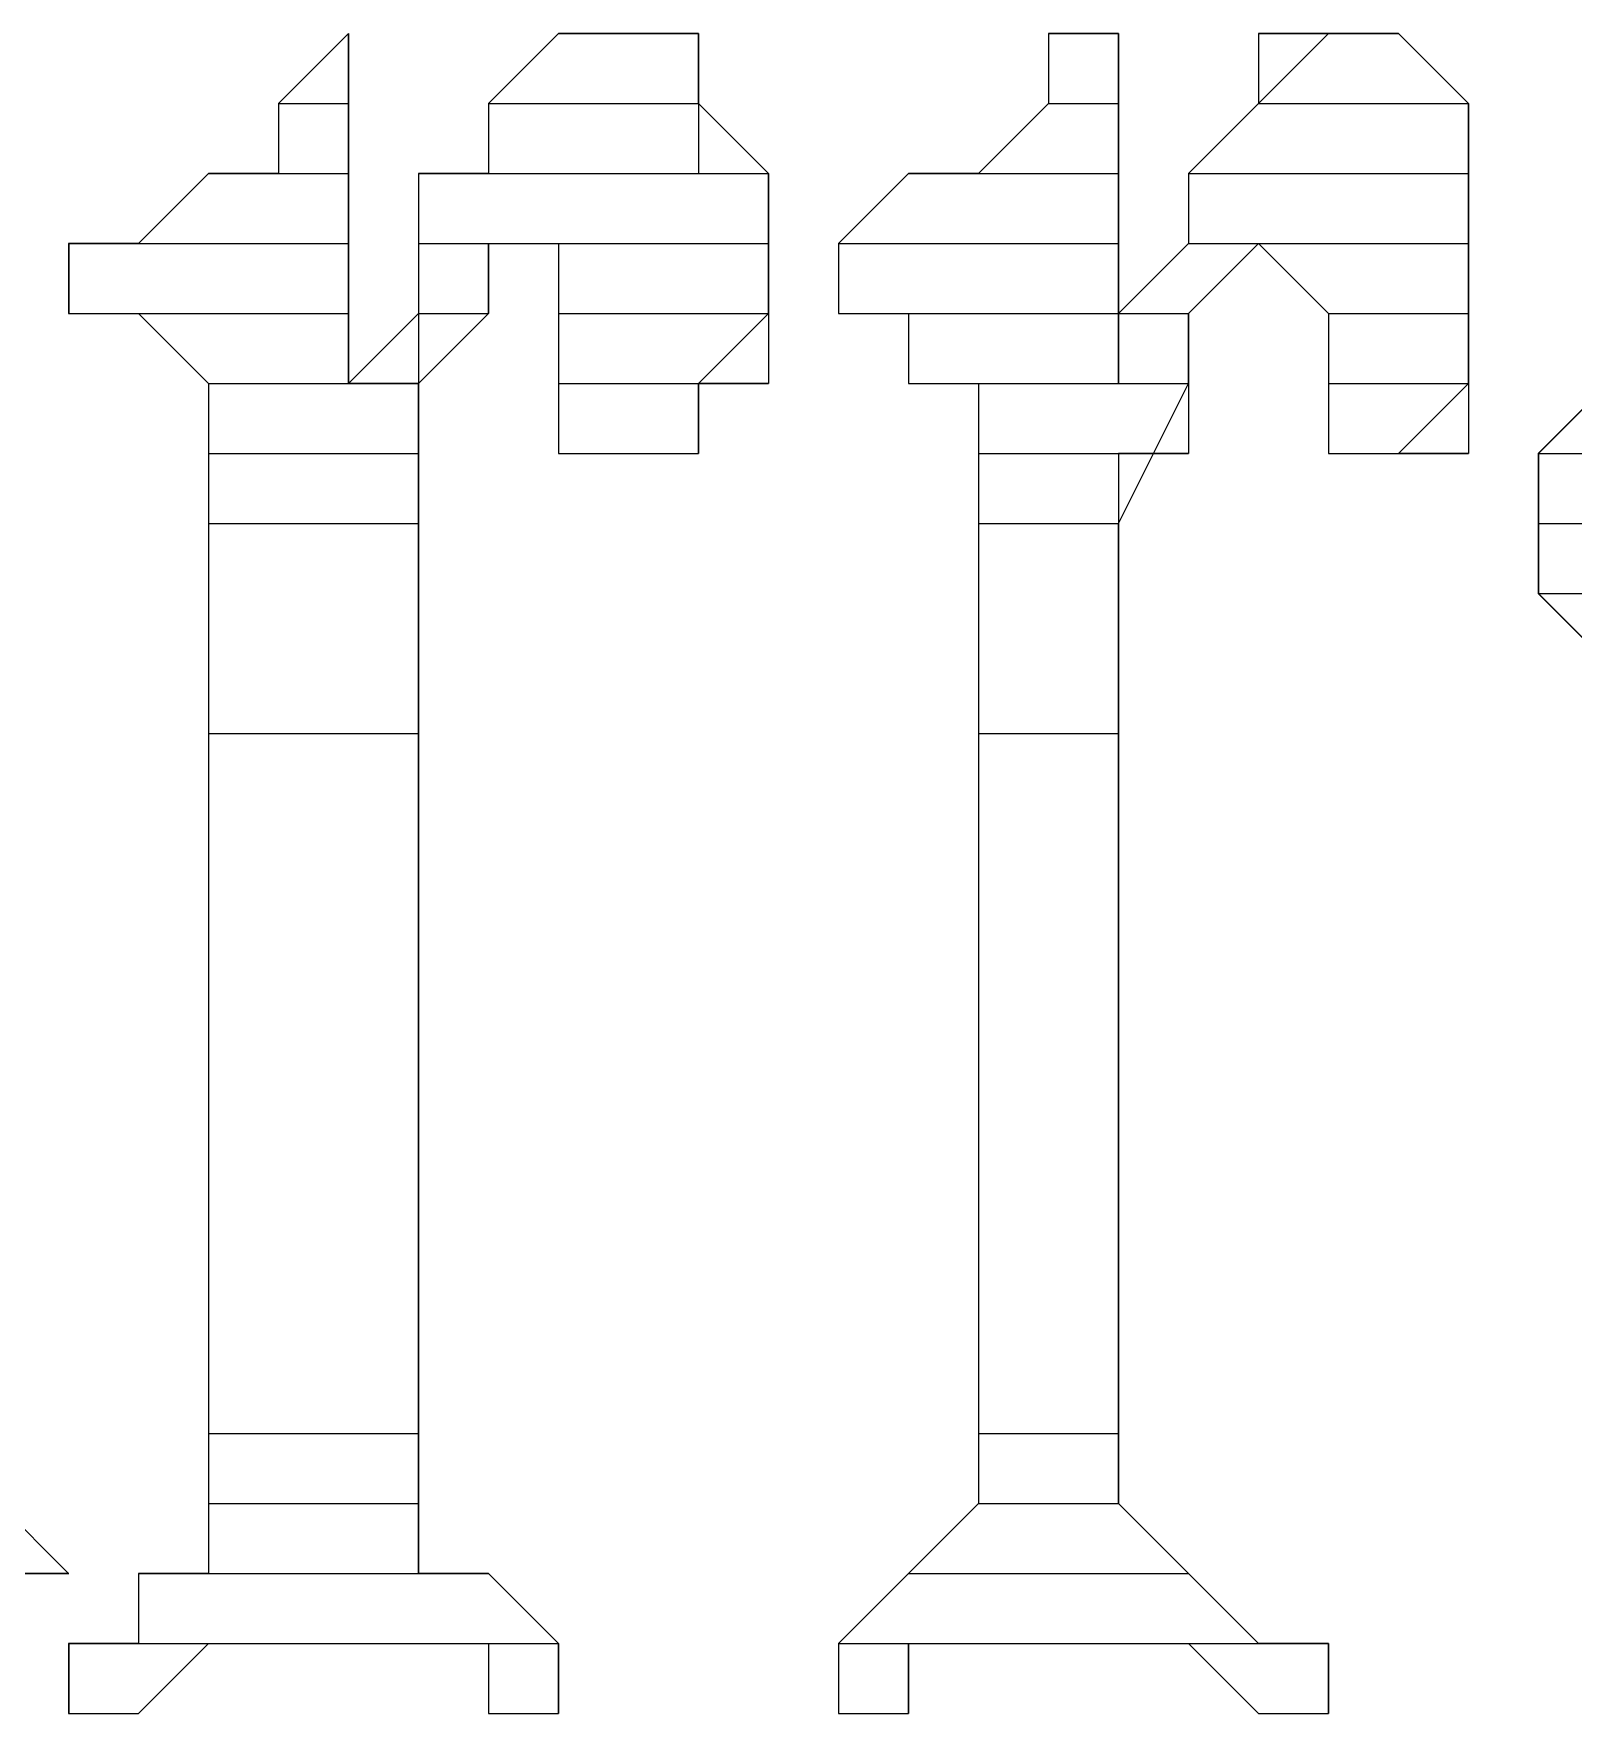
# Model space of a CAD drawing. Header units: metres. Extents: x 45 to 1207, y 17 to 774.
# Drawn here: x 1001.64 to 1006.92, y 48.72 to 54.48 of the extents above; entities that cross this region are included whole.
import ezdxf

# ---------------------------------------------------------------- set-up
doc = ezdxf.new("R2010")
doc.units = ezdxf.units.M

msp = doc.modelspace()

# ---------------------------------------------------------------- linework, layer by layer
for p, q in [((1002.7195, 54.48), (1002.4795, 54.24)), ((1002.72, 54.48), (1002.48, 54.24)), ((1002.7195, 53.28), (1002.7195, 54.48)), ((1002.72, 54.48), (1002.72, 54.48)), ((1002.72, 54.48), (1002.72, 54.48)), ((1002.72, 54.48), (1002.72, 54.48)), ((1002.72, 54.48), (1002.72, 54.48)), ((1002.72, 54.48), (1002.72, 54.48)), ((1002.72, 54.48), (1002.72, 54.48)), ((1002.72, 54.48), (1002.72, 54.48)), ((1002.72, 54.48), (1002.72, 54.48)), ((1002.72, 54.48), (1002.72, 54.48)), ((1002.72, 54.48), (1002.72, 54.24)), ((1003.4395, 54.48), (1003.1995, 54.24)), ((1003.44, 54.48), (1003.2, 54.24)), ((1003.9195, 54.48), (1003.4395, 54.48)), ((1003.68, 54.48), (1003.44, 54.48)), ((1003.44, 54.48), (1003.92, 54.48)), ((1003.44, 54.48), (1003.92, 54.48)), ((1003.44, 54.48), (1003.92, 54.48)), ((1003.44, 54.48), (1003.92, 54.48)), ((1003.68, 54.48), (1003.68, 54.48)), ((1003.68, 54.48), (1003.92, 54.48)), ((1003.9195, 54.24), (1003.9195, 54.48)), ((1003.92, 54.48), (1003.92, 54.24)), ((1005.3595, 54.48), (1005.1195, 54.48)), ((1005.1195, 54.48), (1005.1195, 54.24)), ((1005.36, 54.48), (1005.12, 54.48)), ((1005.12, 54.48), (1005.36, 54.48)), ((1005.12, 54.48), (1005.36, 54.48)), ((1005.12, 54.48), (1005.36, 54.48)), ((1005.12, 54.48), (1005.36, 54.48)), ((1005.12, 54.48), (1005.36, 54.48)), ((1005.12, 54.48), (1005.36, 54.48)), ((1005.12, 54.48), (1005.12, 54.24)), ((1005.12, 54.48), (1005.36, 54.48)), ((1005.3595, 53.28), (1005.3595, 54.48)), ((1005.36, 54.48), (1005.36, 54.48)), ((1005.36, 54.48), (1005.36, 54.48)), ((1005.36, 54.48), (1005.36, 54.24)), ((1006.0795, 54.48), (1005.5995, 54)), ((1006.08, 54.48), (1005.84, 54.48)), ((1005.84, 54.48), (1006.32, 54.48)), ((1005.84, 54.48), (1005.84, 54.24)), ((1005.84, 54.48), (1006.3199, 54.48)), ((1006.3195, 54.48), (1006.0795, 54.48)), ((1006.08, 54.48), (1006.32, 54.48)), ((1006.08, 54.48), (1006.32, 54.48)), ((1006.08, 54.48), (1006.32, 54.48)), ((1006.08, 54.48), (1006.32, 54.48)), ((1006.5595, 54.24), (1006.3195, 54.48)), ((1006.3199, 54.48), (1006.5599, 54.24)), ((1002.4795, 54.24), (1002.4795, 54)), ((1002.48, 54.24), (1002.72, 54.24)), ((1002.48, 54.24), (1002.72, 54.24)), ((1002.48, 54.24), (1002.72, 54.24)), ((1002.48, 54.24), (1002.48, 54)), ((1002.48, 54.24), (1002.72, 54.24)), ((1002.72, 54.24), (1002.72, 54)), ((1003.1995, 54.24), (1003.1995, 54)), ((1003.2, 54.24), (1003.92, 54.24)), ((1003.2, 54.24), (1003.92, 54.24)), ((1003.2, 54.24), (1003.92, 54.24)), ((1003.2, 54.24), (1003.2, 54)), ((1003.2, 54.24), (1003.92, 54.24)), ((1004.1595, 54), (1003.9195, 54.24)), ((1003.92, 54.24), (1003.92, 54)), ((1005.1195, 54.24), (1004.8795, 54)), ((1005.12, 54.24), (1004.88, 54)), ((1005.12, 54.24), (1005.36, 54.24)), ((1005.12, 54.24), (1005.36, 54.24)), ((1005.12, 54.24), (1005.36, 54.24)), ((1005.12, 54.24), (1005.36, 54.24)), ((1005.36, 54.24), (1005.36, 54)), ((1005.84, 54.24), (1005.6, 54)), ((1005.84, 54.24), (1006.5599, 54.24)), ((1005.84, 54.24), (1006.5599, 54.24)), ((1005.84, 54.24), (1006.5599, 54.24)), ((1005.84, 54.24), (1006.5599, 54.24)), ((1006.5595, 53.28), (1006.5595, 54.24)), ((1006.5599, 54.24), (1006.5599, 54)), ((1002.2395, 54), (1001.9995, 53.76)), ((1002.24, 54), (1002, 53.76)), ((1002.4795, 54), (1002.2395, 54)), ((1002.48, 54), (1002.24, 54)), ((1002.24, 54), (1002.72, 54)), ((1002.24, 54), (1002.72, 54)), ((1002.24, 54), (1002.72, 54)), ((1002.24, 54), (1002.72, 54)), ((1002.24, 54), (1002.72, 54)), ((1002.24, 54), (1002.72, 54)), ((1002.48, 54), (1002.72, 54)), ((1002.48, 54), (1002.72, 54)), ((1002.48, 54), (1002.72, 54)), ((1002.48, 54), (1002.72, 54)), ((1002.72, 54), (1002.72, 53.76)), ((1003.1995, 54), (1002.9595, 54)), ((1002.9595, 54), (1002.9595, 53.52)), ((1003.2, 54), (1002.96, 54)), ((1002.96, 54), (1004.16, 54)), ((1002.96, 54), (1002.96, 53.76)), ((1002.96, 54), (1004.16, 54)), ((1003.2, 54), (1003.92, 54)), ((1003.2, 54), (1003.92, 54)), ((1003.2, 54), (1003.92, 54)), ((1003.2, 54), (1004.16, 54)), ((1003.2, 54), (1004.16, 54)), ((1003.2, 54), (1004.16, 54)), ((1003.2, 54), (1004.16, 54)), ((1003.2, 54), (1004.16, 54)), ((1004.1595, 53.52), (1004.1595, 54)), ((1004.16, 54), (1004.16, 53.76)), ((1004.6395, 54), (1004.3995, 53.76)), ((1004.64, 54), (1004.4, 53.76)), ((1004.8795, 54), (1004.6395, 54)), ((1004.88, 54), (1004.64, 54)), ((1004.64, 54), (1005.36, 54)), ((1004.64, 54), (1005.36, 54)), ((1004.88, 54), (1005.36, 54)), ((1004.88, 54), (1005.36, 54)), ((1004.88, 54), (1005.36, 54)), ((1004.88, 54), (1005.36, 54)), ((1004.88, 54), (1005.36, 54)), ((1004.88, 54), (1005.36, 54)), ((1005.36, 54), (1005.36, 53.76)), ((1005.5995, 54), (1005.5995, 53.76)), ((1005.6, 54), (1006.5599, 54)), ((1005.6, 54), (1006.56, 54)), ((1005.6, 54), (1006.56, 54)), ((1005.6, 54), (1006.56, 54)), ((1005.6, 54), (1006.56, 54)), ((1005.6, 54), (1006.56, 54)), ((1005.6, 54), (1006.56, 54)), ((1005.6, 54), (1005.6, 53.76)), ((1005.6, 54), (1006.56, 54)), ((1006.56, 54), (1006.56, 53.76)), ((1001.9995, 53.76), (1001.7595, 53.76)), ((1001.7595, 53.76), (1001.7595, 53.52)), ((1002, 53.76), (1001.76, 53.76)), ((1001.76, 53.76), (1002.72, 53.76)), ((1001.76, 53.76), (1002.72, 53.76)), ((1001.76, 53.76), (1002.72, 53.76)), ((1001.76, 53.76), (1002.72, 53.76)), ((1001.76, 53.76), (1002.72, 53.76)), ((1001.76, 53.76), (1001.76, 53.52)), ((1001.76, 53.76), (1002.72, 53.76)), ((1002, 53.76), (1002.72, 53.76)), ((1002, 53.76), (1002.72, 53.76)), ((1002, 53.76), (1002.72, 53.76)), ((1002, 53.76), (1002.72, 53.76)), ((1002, 53.76), (1002.72, 53.76)), ((1002, 53.76), (1002.72, 53.76)), ((1002, 53.76), (1002.72, 53.76)), ((1002, 53.76), (1002.72, 53.76)), ((1002.72, 53.76), (1002.72, 53.52)), ((1002.96, 53.76), (1004.16, 53.76)), ((1002.96, 53.76), (1004.16, 53.76)), ((1002.96, 53.76), (1004.16, 53.76)), ((1002.96, 53.76), (1004.16, 53.76)), ((1002.96, 53.76), (1004.16, 53.76)), ((1002.96, 53.76), (1003.2, 53.76)), ((1002.96, 53.76), (1003.2, 53.76)), ((1002.96, 53.76), (1003.2, 53.76)), ((1002.96, 53.76), (1003.2, 53.76)), ((1002.96, 53.76), (1003.2, 53.76)), ((1002.96, 53.76), (1003.2, 53.76)), ((1002.96, 53.76), (1003.2, 53.76)), ((1002.96, 53.76), (1003.2, 53.76)), ((1002.96, 53.76), (1002.96, 53.52)), ((1002.96, 53.76), (1003.2, 53.76)), ((1003.1995, 53.52), (1003.1995, 53.76)), ((1003.1995, 53.76), (1003.4395, 53.76)), ((1003.2, 53.76), (1004.16, 53.76)), ((1003.2, 53.76), (1004.16, 53.76)), ((1003.2, 53.76), (1003.2, 53.52)), ((1003.4395, 53.76), (1003.4395, 53.04)), ((1003.44, 53.76), (1004.16, 53.76)), ((1003.44, 53.76), (1004.16, 53.76)), ((1003.44, 53.76), (1004.16, 53.76)), ((1003.44, 53.76), (1004.16, 53.76)), ((1003.44, 53.76), (1004.16, 53.76)), ((1003.44, 53.76), (1004.16, 53.76)), ((1003.44, 53.76), (1003.44, 53.52)), ((1003.44, 53.76), (1004.16, 53.76)), ((1004.16, 53.76), (1004.16, 53.52)), ((1004.3995, 53.76), (1004.3995, 53.52)), ((1004.4, 53.76), (1005.36, 53.76)), ((1004.4, 53.76), (1005.36, 53.76)), ((1004.4, 53.76), (1005.36, 53.76)), ((1004.4, 53.76), (1005.36, 53.76)), ((1004.4, 53.76), (1005.36, 53.76)), ((1004.4, 53.76), (1005.36, 53.76)), ((1004.4, 53.76), (1005.36, 53.76)), ((1004.4, 53.76), (1005.36, 53.76)), ((1004.4, 53.76), (1005.36, 53.76)), ((1004.4, 53.76), (1005.36, 53.76)), ((1004.4, 53.76), (1005.36, 53.76)), ((1004.4, 53.76), (1004.4, 53.52)), ((1004.4, 53.76), (1005.36, 53.76)), ((1005.5995, 53.76), (1005.3595, 53.52)), ((1005.36, 53.76), (1005.36, 53.52)), ((1005.6, 53.76), (1005.36, 53.52)), ((1005.5995, 53.52), (1005.8395, 53.76)), ((1005.6, 53.76), (1006.56, 53.76)), ((1005.6, 53.76), (1006.56, 53.76)), ((1005.6, 53.76), (1006.56, 53.76)), ((1005.6, 53.76), (1005.84, 53.76)), ((1005.6, 53.76), (1005.84, 53.76)), ((1005.6, 53.76), (1005.84, 53.76)), ((1005.6, 53.76), (1005.84, 53.76)), ((1005.6, 53.76), (1005.84, 53.76)), ((1005.6, 53.76), (1005.84, 53.76)), ((1005.6, 53.76), (1005.84, 53.76)), ((1005.6, 53.76), (1005.84, 53.76)), ((1005.6, 53.76), (1005.84, 53.76)), ((1005.84, 53.76), (1005.6, 53.52)), ((1005.8395, 53.76), (1006.0795, 53.52)), ((1005.84, 53.76), (1006.5599, 53.76)), ((1005.84, 53.76), (1006.5599, 53.76)), ((1005.84, 53.76), (1006.5599, 53.76)), ((1005.84, 53.76), (1006.5599, 53.76)), ((1005.84, 53.76), (1006.5599, 53.76)), ((1005.84, 53.76), (1006.5599, 53.76)), ((1005.84, 53.76), (1006.5599, 53.76)), ((1005.84, 53.76), (1006.5599, 53.76)), ((1005.84, 53.76), (1006.08, 53.52)), ((1005.84, 53.76), (1006.5599, 53.76)), ((1006.5599, 53.76), (1006.5599, 53.52)), ((1001.7595, 53.52), (1001.9995, 53.52)), ((1001.76, 53.52), (1002.72, 53.52)), ((1001.76, 53.52), (1002.72, 53.52)), ((1001.76, 53.52), (1002.72, 53.52)), ((1001.76, 53.52), (1002.72, 53.52)), ((1001.76, 53.52), (1002.72, 53.52)), ((1001.76, 53.52), (1002.72, 53.52)), ((1001.76, 53.52), (1002.72, 53.52)), ((1001.9995, 53.52), (1002.2395, 53.28)), ((1002, 53.52), (1002.72, 53.52)), ((1002, 53.52), (1002.72, 53.52)), ((1002, 53.52), (1002.72, 53.52)), ((1002, 53.52), (1002.72, 53.52)), ((1002, 53.52), (1002.72, 53.52)), ((1002, 53.52), (1002.72, 53.52)), ((1002, 53.52), (1002.24, 53.28)), ((1002, 53.52), (1002.72, 53.52)), ((1002.9595, 53.52), (1002.7195, 53.28)), ((1002.72, 53.52), (1002.72, 53.28)), ((1002.9595, 53.28), (1003.1995, 53.52)), ((1002.96, 53.52), (1003.2, 53.52)), ((1002.96, 53.52), (1003.2, 53.52)), ((1002.96, 53.52), (1003.2, 53.52)), ((1002.96, 53.52), (1003.2, 53.52)), ((1002.96, 53.52), (1003.2, 53.52)), ((1002.96, 53.52), (1003.2, 53.52)), ((1002.96, 53.52), (1003.2, 53.52)), ((1002.96, 53.52), (1003.2, 53.52)), ((1002.96, 53.52), (1003.2, 53.52)), ((1002.96, 53.52), (1003.2, 53.52)), ((1002.96, 53.52), (1003.2, 53.52)), ((1002.96, 53.52), (1002.96, 53.52)), ((1002.96, 53.52), (1003.2, 53.52)), ((1002.96, 53.52), (1002.96, 53.28)), ((1002.96, 53.52), (1002.96, 53.28)), ((1003.44, 53.52), (1004.16, 53.52)), ((1003.44, 53.52), (1004.16, 53.52)), ((1003.44, 53.52), (1004.16, 53.52)), ((1003.44, 53.52), (1004.16, 53.52)), ((1003.44, 53.52), (1004.16, 53.52)), ((1003.44, 53.52), (1004.16, 53.52)), ((1003.44, 53.52), (1004.16, 53.52)), ((1003.44, 53.52), (1004.16, 53.52)), ((1003.44, 53.52), (1004.16, 53.52)), ((1003.44, 53.52), (1004.16, 53.52)), ((1003.44, 53.52), (1004.16, 53.52)), ((1003.44, 53.52), (1004.16, 53.52)), ((1003.44, 53.52), (1004.16, 53.52)), ((1003.44, 53.52), (1003.44, 53.28)), ((1003.44, 53.52), (1004.16, 53.52)), ((1003.9195, 53.28), (1004.1595, 53.52)), ((1004.16, 53.52), (1004.16, 53.28)), ((1004.3995, 53.52), (1004.6395, 53.52)), ((1004.4, 53.52), (1005.36, 53.52)), ((1004.4, 53.52), (1005.36, 53.52)), ((1004.4, 53.52), (1005.36, 53.52)), ((1004.4, 53.52), (1005.36, 53.52)), ((1004.4, 53.52), (1005.36, 53.52)), ((1004.4, 53.52), (1005.36, 53.52)), ((1004.4, 53.52), (1005.36, 53.52)), ((1004.4, 53.52), (1005.36, 53.52)), ((1004.4, 53.52), (1005.36, 53.52)), ((1004.4, 53.52), (1005.36, 53.52)), ((1004.4, 53.52), (1005.36, 53.52)), ((1004.6395, 53.52), (1004.6395, 53.28)), ((1004.64, 53.52), (1005.36, 53.52)), ((1004.64, 53.52), (1005.36, 53.52)), ((1004.64, 53.52), (1004.64, 53.28)), ((1004.64, 53.52), (1005.36, 53.52)), ((1005.3595, 53.52), (1005.3595, 53.28)), ((1005.36, 53.52), (1005.6, 53.52)), ((1005.36, 53.52), (1005.6, 53.52)), ((1005.36, 53.52), (1005.6, 53.52)), ((1005.36, 53.52), (1005.6, 53.52)), ((1005.36, 53.52), (1005.6, 53.52)), ((1005.36, 53.52), (1005.6, 53.52)), ((1005.36, 53.52), (1005.6, 53.52)), ((1005.36, 53.52), (1005.6, 53.52)), ((1005.36, 53.52), (1005.6, 53.52)), ((1005.36, 53.52), (1005.6, 53.52)), ((1005.36, 53.52), (1005.6, 53.52)), ((1005.36, 53.52), (1005.6, 53.52)), ((1005.36, 53.52), (1005.6, 53.52)), ((1005.36, 53.52), (1005.36, 53.28)), ((1005.36, 53.52), (1005.36, 53.28)), ((1005.36, 53.52), (1005.6, 53.52)), ((1005.5995, 53.28), (1005.5995, 53.52)), ((1005.6, 53.52), (1005.6, 53.28)), ((1006.0795, 53.52), (1006.0795, 53.04)), ((1006.08, 53.52), (1006.5599, 53.52)), ((1006.08, 53.52), (1006.56, 53.52)), ((1006.08, 53.52), (1006.56, 53.52)), ((1006.08, 53.52), (1006.56, 53.52)), ((1006.08, 53.52), (1006.56, 53.52)), ((1006.08, 53.52), (1006.56, 53.52)), ((1006.08, 53.52), (1006.56, 53.52)), ((1006.08, 53.52), (1006.56, 53.52)), ((1006.08, 53.52), (1006.56, 53.52)), ((1006.08, 53.52), (1006.56, 53.52)), ((1006.08, 53.52), (1006.56, 53.52)), ((1006.08, 53.52), (1006.56, 53.52)), ((1006.08, 53.52), (1006.56, 53.52)), ((1006.08, 53.52), (1006.08, 53.28)), ((1006.08, 53.52), (1006.56, 53.52)), ((1006.56, 53.52), (1006.56, 53.28)), ((1002.2395, 53.28), (1002.2395, 49.2)), ((1002.24, 53.28), (1002.72, 53.28)), ((1002.24, 53.28), (1002.72, 53.28)), ((1002.24, 53.28), (1002.72, 53.28)), ((1002.24, 53.28), (1002.72, 53.28)), ((1002.24, 53.28), (1002.72, 53.28)), ((1002.24, 53.28), (1002.72, 53.28)), ((1002.24, 53.28), (1002.72, 53.28)), ((1002.24, 53.28), (1002.72, 53.28)), ((1002.24, 53.28), (1002.72, 53.28)), ((1002.24, 53.28), (1002.96, 53.28)), ((1002.24, 53.28), (1002.96, 53.28)), ((1002.24, 53.28), (1002.24, 53.04)), ((1002.24, 53.28), (1002.96, 53.28)), ((1002.96, 53.28), (1002.72, 53.28)), ((1002.72, 53.28), (1002.96, 53.28)), ((1002.72, 53.28), (1002.96, 53.28)), ((1002.72, 53.28), (1002.96, 53.28)), ((1002.72, 53.28), (1002.96, 53.28)), ((1002.72, 53.28), (1002.96, 53.28)), ((1002.72, 53.28), (1002.96, 53.28)), ((1002.9595, 52.08), (1002.9595, 53.28)), ((1002.96, 53.28), (1002.96, 53.28)), ((1002.96, 53.28), (1002.96, 53.04)), ((1003.44, 53.28), (1004.16, 53.28)), ((1003.44, 53.28), (1003.92, 53.28)), ((1003.44, 53.28), (1004.16, 53.28)), ((1003.44, 53.28), (1003.92, 53.28)), ((1003.44, 53.28), (1003.92, 53.28)), ((1003.44, 53.28), (1003.92, 53.28)), ((1003.44, 53.28), (1003.92, 53.28)), ((1003.44, 53.28), (1003.92, 53.28)), ((1003.44, 53.28), (1003.92, 53.28)), ((1003.44, 53.28), (1003.92, 53.28)), ((1003.44, 53.28), (1003.92, 53.28)), ((1003.44, 53.28), (1003.44, 53.04)), ((1003.44, 53.28), (1003.92, 53.28)), ((1003.9195, 53.04), (1003.9195, 53.28)), ((1004.16, 53.28), (1003.92, 53.28)), ((1003.92, 53.28), (1003.92, 53.04)), ((1004.6395, 53.28), (1004.8795, 53.28)), ((1004.64, 53.28), (1005.36, 53.28)), ((1004.64, 53.28), (1005.36, 53.28)), ((1004.64, 53.28), (1005.36, 53.28)), ((1004.64, 53.28), (1005.36, 53.28)), ((1004.64, 53.28), (1005.36, 53.28)), ((1004.64, 53.28), (1005.36, 53.28)), ((1004.64, 53.28), (1005.36, 53.28)), ((1004.8795, 53.28), (1004.8795, 49.44)), ((1004.88, 53.28), (1005.36, 53.28)), ((1004.88, 53.28), (1005.36, 53.28)), ((1004.88, 53.28), (1005.6, 53.28)), ((1004.88, 53.28), (1005.6, 53.28)), ((1004.88, 53.28), (1004.88, 53.04)), ((1004.88, 53.28), (1005.6, 53.28)), ((1005.3595, 52.8), (1005.5995, 53.28)), ((1005.36, 53.28), (1005.6, 53.28)), ((1005.36, 53.28), (1005.6, 53.28)), ((1005.36, 53.28), (1005.6, 53.28)), ((1005.36, 53.28), (1005.6, 53.28)), ((1005.36, 53.28), (1005.6, 53.28)), ((1005.36, 53.28), (1005.6, 53.28)), ((1005.36, 53.28), (1005.6, 53.28)), ((1005.36, 53.28), (1005.6, 53.28)), ((1005.36, 53.28), (1005.6, 53.28)), ((1005.36, 53.28), (1005.36, 53.28)), ((1005.6, 53.28), (1005.6, 53.04)), ((1006.08, 53.28), (1006.56, 53.28)), ((1006.08, 53.28), (1006.56, 53.28)), ((1006.08, 53.28), (1006.56, 53.28)), ((1006.08, 53.28), (1006.56, 53.28)), ((1006.08, 53.28), (1006.56, 53.28)), ((1006.08, 53.28), (1006.56, 53.28)), ((1006.08, 53.28), (1006.56, 53.28)), ((1006.08, 53.28), (1006.56, 53.28)), ((1006.08, 53.28), (1006.56, 53.28)), ((1006.08, 53.28), (1006.56, 53.28)), ((1006.08, 53.28), (1006.56, 53.28)), ((1006.08, 53.28), (1006.08, 53.04)), ((1006.08, 53.28), (1006.56, 53.28)), ((1006.3195, 53.04), (1006.5595, 53.28)), ((1006.56, 53.28), (1006.56, 53.04)), ((1007.0395, 53.28), (1006.7995, 53.04)), ((1007.04, 53.28), (1006.8, 53.04)), ((1002.24, 53.04), (1002.96, 53.04)), ((1002.24, 53.04), (1002.96, 53.04)), ((1002.24, 53.04), (1002.96, 53.04)), ((1002.24, 53.04), (1002.96, 53.04)), ((1002.24, 53.04), (1002.96, 53.04)), ((1002.24, 53.04), (1002.96, 53.04)), ((1002.24, 53.04), (1002.96, 53.04)), ((1002.24, 53.04), (1002.96, 53.04)), ((1002.24, 53.04), (1002.96, 53.04)), ((1002.24, 53.04), (1002.96, 53.04)), ((1002.24, 53.04), (1002.96, 53.04)), ((1002.24, 53.04), (1002.24, 52.8)), ((1002.24, 53.04), (1002.96, 53.04)), ((1002.96, 53.04), (1002.96, 52.8)), ((1003.4395, 53.04), (1003.9195, 53.04)), ((1003.44, 53.04), (1003.92, 53.04)), ((1003.44, 53.04), (1003.92, 53.04)), ((1003.44, 53.04), (1003.92, 53.04)), ((1003.44, 53.04), (1003.92, 53.04)), ((1003.44, 53.04), (1003.92, 53.04)), ((1003.44, 53.04), (1003.92, 53.04)), ((1003.44, 53.04), (1003.92, 53.04)), ((1003.68, 53.04), (1003.68, 53.04)), ((1003.68, 53.04), (1003.92, 53.04)), ((1003.68, 53.04), (1003.68, 53.04)), ((1004.88, 53.04), (1005.6, 53.04)), ((1004.88, 53.04), (1005.6, 53.04)), ((1004.88, 53.04), (1005.6, 53.04)), ((1004.88, 53.04), (1005.6, 53.04)), ((1004.88, 53.04), (1005.6, 53.04)), ((1004.88, 53.04), (1005.6, 53.04)), ((1004.88, 53.04), (1005.6, 53.04)), ((1004.88, 53.04), (1005.6, 53.04)), ((1004.88, 53.04), (1005.6, 53.04)), ((1004.88, 53.04), (1005.36, 53.04)), ((1004.88, 53.04), (1005.6, 53.04)), ((1004.88, 53.04), (1004.88, 52.8)), ((1004.88, 53.04), (1005.36, 53.04)), ((1005.6, 53.04), (1005.36, 53.04)), ((1005.36, 53.04), (1005.36, 52.8)), ((1006.0795, 53.04), (1006.3195, 53.04)), ((1006.08, 53.04), (1006.56, 53.04)), ((1006.08, 53.04), (1006.56, 53.04)), ((1006.08, 53.04), (1006.56, 53.04)), ((1006.08, 53.04), (1006.32, 53.04)), ((1006.08, 53.04), (1006.56, 53.04)), ((1006.08, 53.04), (1006.32, 53.04)), ((1006.08, 53.04), (1006.32, 53.04)), ((1006.08, 53.04), (1006.32, 53.04)), ((1006.08, 53.04), (1006.32, 53.04)), ((1006.08, 53.04), (1006.32, 53.04)), ((1006.56, 53.04), (1006.32, 53.04)), ((1006.7995, 53.04), (1006.7995, 52.56)), ((1006.8, 53.04), (1007.52, 53.04)), ((1006.8, 53.04), (1007.52, 53.04)), ((1006.8, 53.04), (1007.52, 53.04)), ((1006.8, 53.04), (1006.8, 52.8)), ((1006.8, 53.04), (1007.52, 53.04)), ((1002.24, 52.8), (1002.96, 52.8)), ((1002.24, 52.8), (1002.24, 52.08)), ((1002.24, 52.8), (1002.96, 52.8)), ((1002.96, 52.8), (1002.96, 52.08)), ((1004.88, 52.8), (1005.36, 52.8)), ((1004.88, 52.8), (1004.88, 52.08)), ((1004.88, 52.8), (1005.36, 52.8)), ((1005.3595, 52.08), (1005.3595, 52.8)), ((1005.36, 52.8), (1005.36, 52.08)), ((1006.8, 52.8), (1007.52, 52.8)), ((1006.8, 52.8), (1007.52, 52.8)), ((1006.8, 52.8), (1007.52, 52.8)), ((1006.8, 52.8), (1007.52, 52.8)), ((1006.8, 52.8), (1007.52, 52.8)), ((1006.8, 52.8), (1006.8, 52.56)), ((1006.8, 52.8), (1007.52, 52.8)), ((1006.7995, 52.56), (1007.0395, 52.32)), ((1006.8, 52.56), (1007.52, 52.56)), ((1006.8, 52.56), (1007.52, 52.56)), ((1006.8, 52.56), (1007.52, 52.56)), ((1006.8, 52.56), (1007.04, 52.32)), ((1006.8, 52.56), (1007.52, 52.56)), ((1002.24, 52.08), (1002.96, 52.08)), ((1002.24, 52.08), (1002.24, 49.68)), ((1002.24, 52.08), (1002.96, 52.08)), ((1002.9595, 49.2), (1002.9595, 52.08)), ((1002.96, 52.08), (1002.96, 49.68)), ((1004.88, 52.08), (1005.36, 52.08)), ((1004.88, 52.08), (1004.88, 49.68)), ((1004.88, 52.08), (1005.36, 52.08)), ((1005.3595, 49.44), (1005.3595, 52.08)), ((1005.36, 52.08), (1005.36, 49.68)), ((1002.24, 49.68), (1002.96, 49.68)), ((1002.24, 49.68), (1002.96, 49.68)), ((1002.24, 49.68), (1002.96, 49.68)), ((1002.24, 49.68), (1002.24, 49.44)), ((1002.24, 49.68), (1002.96, 49.68)), ((1002.96, 49.68), (1002.96, 49.44)), ((1004.88, 49.68), (1005.36, 49.68)), ((1004.88, 49.68), (1005.36, 49.68)), ((1004.88, 49.68), (1005.36, 49.68)), ((1004.88, 49.68), (1004.88, 49.44)), ((1004.88, 49.68), (1005.36, 49.68)), ((1005.36, 49.68), (1005.36, 49.44)), ((1001.7595, 49.2), (1001.5195, 49.44)), ((1002.24, 49.44), (1002.96, 49.44)), ((1002.24, 49.44), (1002.96, 49.44)), ((1002.24, 49.44), (1002.96, 49.44)), ((1002.24, 49.44), (1002.24, 49.2)), ((1002.24, 49.44), (1002.96, 49.44)), ((1002.96, 49.44), (1002.96, 49.2)), ((1004.8795, 49.44), (1004.3995, 48.96)), ((1004.88, 49.44), (1004.64, 49.2)), ((1004.88, 49.44), (1005.36, 49.44)), ((1004.88, 49.44), (1005.36, 49.44)), ((1004.88, 49.44), (1005.36, 49.44)), ((1004.88, 49.44), (1005.36, 49.44)), ((1005.8395, 48.96), (1005.3595, 49.44)), ((1005.36, 49.44), (1005.6, 49.2)), ((1000.8, 49.2), (1001.76, 49.2)), ((1000.8, 49.2), (1001.76, 49.2)), ((1000.8, 49.2), (1001.76, 49.2)), ((1000.8, 49.2), (1001.76, 49.2)), ((1000.8, 49.2), (1001.76, 49.2)), ((1000.8, 49.2), (1001.76, 49.2)), ((1000.8, 49.2), (1001.76, 49.2)), ((1001.5195, 49.2), (1001.7595, 49.2)), ((1001.76, 49.2), (1001.52, 49.2)), ((1002.2395, 49.2), (1001.9995, 49.2)), ((1001.9995, 49.2), (1001.9995, 48.96)), ((1002.24, 49.2), (1002, 49.2)), ((1002, 49.2), (1003.2, 49.2)), ((1002, 49.2), (1002, 48.96)), ((1002, 49.2), (1003.2, 49.2)), ((1002.24, 49.2), (1002.96, 49.2)), ((1002.24, 49.2), (1002.96, 49.2)), ((1002.24, 49.2), (1002.96, 49.2)), ((1002.24, 49.2), (1002.96, 49.2)), ((1002.24, 49.2), (1002.96, 49.2)), ((1002.24, 49.2), (1003.2, 49.2)), ((1003.1995, 49.2), (1002.9595, 49.2)), ((1003.4395, 48.96), (1003.1995, 49.2)), ((1003.2, 49.2), (1003.44, 48.96)), ((1004.64, 49.2), (1004.4, 48.96)), ((1004.64, 49.2), (1005.6, 49.2)), ((1004.64, 49.2), (1005.6, 49.2)), ((1004.64, 49.2), (1005.6, 49.2)), ((1004.64, 49.2), (1005.6, 49.2)), ((1004.64, 49.2), (1005.6, 49.2)), ((1004.64, 49.2), (1005.6, 49.2)), ((1004.64, 49.2), (1005.6, 49.2)), ((1004.64, 49.2), (1005.6, 49.2)), ((1005.6, 49.2), (1005.84, 48.96)), ((1001.9995, 48.96), (1001.7595, 48.96)), ((1001.7595, 48.96), (1001.7595, 48.72)), ((1002, 48.96), (1001.76, 48.96)), ((1001.76, 48.96), (1003.44, 48.96)), ((1001.76, 48.96), (1003.44, 48.96)), ((1001.76, 48.96), (1003.44, 48.96)), ((1001.76, 48.96), (1003.44, 48.96)), ((1001.76, 48.96), (1003.44, 48.96)), ((1001.76, 48.96), (1003.44, 48.96)), ((1001.76, 48.96), (1003.44, 48.96)), ((1001.76, 48.96), (1003.44, 48.96)), ((1001.76, 48.96), (1003.44, 48.96)), ((1001.76, 48.96), (1003.44, 48.96)), ((1001.76, 48.96), (1003.44, 48.96)), ((1001.76, 48.96), (1003.44, 48.96)), ((1001.76, 48.96), (1003.44, 48.96)), ((1001.76, 48.96), (1002.24, 48.96)), ((1001.76, 48.96), (1002.24, 48.96)), ((1001.76, 48.96), (1001.76, 48.72)), ((1001.76, 48.96), (1002.24, 48.96)), ((1001.9995, 48.72), (1002.2395, 48.96)), ((1002, 48.96), (1003.44, 48.96)), ((1002, 48.96), (1003.44, 48.96)), ((1002.24, 48.96), (1002, 48.72)), ((1002.2395, 48.96), (1003.1995, 48.96)), ((1002.24, 48.96), (1002.48, 48.96)), ((1002.24, 48.96), (1002.24, 48.96)), ((1002.48, 48.96), (1002.72, 48.96)), ((1002.72, 48.96), (1002.72, 48.96)), ((1002.72, 48.96), (1002.96, 48.96)), ((1002.96, 48.96), (1003.44, 48.96)), ((1002.96, 48.96), (1003.44, 48.96)), ((1002.96, 48.96), (1003.2, 48.96)), ((1003.1995, 48.96), (1003.1995, 48.72)), ((1003.2, 48.96), (1003.2, 48.72)), ((1003.2, 48.96), (1003.44, 48.96)), ((1003.4395, 48.72), (1003.4395, 48.96)), ((1003.44, 48.96), (1003.44, 48.72)), ((1004.3995, 48.96), (1004.3995, 48.72)), ((1004.4, 48.96), (1005.84, 48.96)), ((1004.4, 48.96), (1006.08, 48.96)), ((1004.4, 48.96), (1006.08, 48.96)), ((1004.4, 48.96), (1006.08, 48.96)), ((1004.4, 48.96), (1006.08, 48.96)), ((1004.4, 48.96), (1006.08, 48.96)), ((1004.4, 48.96), (1006.08, 48.96)), ((1004.4, 48.96), (1006.08, 48.96)), ((1004.4, 48.96), (1006.08, 48.96)), ((1004.4, 48.96), (1006.08, 48.96)), ((1004.4, 48.96), (1006.08, 48.96)), ((1004.4, 48.96), (1006.08, 48.96)), ((1004.4, 48.96), (1006.08, 48.96)), ((1004.4, 48.96), (1006.08, 48.96)), ((1004.4, 48.96), (1006.08, 48.96)), ((1004.4, 48.96), (1004.88, 48.96)), ((1004.4, 48.96), (1004.88, 48.96)), ((1004.4, 48.96), (1004.4, 48.72)), ((1004.4, 48.96), (1004.64, 48.96)), ((1004.6395, 48.72), (1004.6395, 48.96)), ((1004.6395, 48.96), (1005.5995, 48.96)), ((1004.64, 48.96), (1004.88, 48.96)), ((1004.64, 48.96), (1004.64, 48.72)), ((1004.88, 48.96), (1005.12, 48.96)), ((1005.12, 48.96), (1005.12, 48.96)), ((1005.12, 48.96), (1005.36, 48.96)), ((1005.36, 48.96), (1005.36, 48.96)), ((1005.36, 48.96), (1006.08, 48.96)), ((1005.36, 48.96), (1006.08, 48.96)), ((1005.5995, 48.96), (1005.8395, 48.72)), ((1005.6, 48.96), (1005.6, 48.96)), ((1005.6, 48.96), (1005.84, 48.72)), ((1005.6, 48.96), (1006.08, 48.96)), ((1006.0795, 48.96), (1005.8395, 48.96)), ((1006.0795, 48.72), (1006.0795, 48.96)), ((1006.08, 48.96), (1006.08, 48.72)), ((1001.7595, 48.72), (1001.9995, 48.72)), ((1001.76, 48.72), (1002, 48.72)), ((1001.76, 48.72), (1002, 48.72)), ((1001.76, 48.72), (1002, 48.72)), ((1001.76, 48.72), (1002, 48.72)), ((1002, 48.72), (1002, 48.72)), ((1002, 48.72), (1002, 48.72)), ((1003.1995, 48.72), (1003.4395, 48.72)), ((1003.2, 48.72), (1003.44, 48.72)), ((1003.2, 48.72), (1003.44, 48.72)), ((1003.2, 48.72), (1003.44, 48.72)), ((1003.2, 48.72), (1003.44, 48.72)), ((1003.44, 48.72), (1003.44, 48.72)), ((1004.3995, 48.72), (1004.6395, 48.72)), ((1004.4, 48.72), (1004.64, 48.72)), ((1004.4, 48.72), (1004.64, 48.72)), ((1004.4, 48.72), (1004.64, 48.72)), ((1004.4, 48.72), (1004.4, 48.72)), ((1004.4, 48.72), (1004.4, 48.72)), ((1004.4, 48.72), (1004.64, 48.72)), ((1005.8395, 48.72), (1006.0795, 48.72)), ((1005.84, 48.72), (1006.08, 48.72)), ((1005.84, 48.72), (1005.84, 48.72)), ((1005.84, 48.72), (1006.08, 48.72)), ((1005.84, 48.72), (1005.84, 48.72)), ((1005.84, 48.72), (1005.84, 48.72))]:
    msp.add_line(p, q)

doc.saveas('drawing.dxf')
